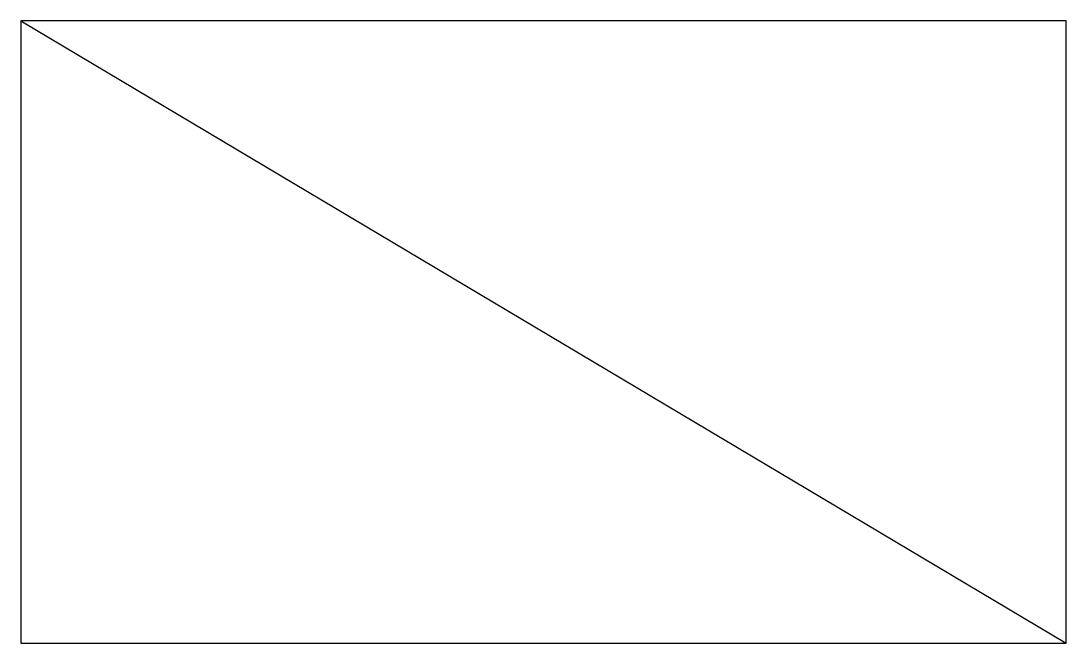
# Model space of a CAD drawing. Header units: millimetres. Extents: x 750698.9 to 750743.6, y 4169454.8 to 4169481.4.
# Drawn here: x 750732.44 to 750743.61, y 4169454.76 to 4169461.41 of the extents above; entities outside this region: 1.
import ezdxf

# ---------------------------------------------------------------- set-up
doc = ezdxf.new("R2010")
doc.units = ezdxf.units.MM
for name, color, linetype, lineweight in [('DESEN', 4, 'Continuous', 30), ('geofence', 1, 'Continuous', 30), ('INIT_COORD', 5, 'Continuous', 0)]:
    doc.layers.add(name, color=color, linetype=linetype, lineweight=lineweight)

msp = doc.modelspace()

# ---------------------------------------------------------------- linework, layer by layer
at = {"layer": 'DESEN'}
for p, q in [((750732.435, 4169461.411, 822.208), (750732.435, 4169454.756, 822.208)), ((750743.615, 4169461.411, 822.208), (750732.435, 4169461.411, 822.208)), ((750743.615, 4169454.756, 822.208), (750743.615, 4169461.411, 822.208)), ((750732.435, 4169454.756, 822.208), (750743.615, 4169454.756, 822.208))]:
    msp.add_line(p, q, dxfattribs=at)
at = {"layer": 'geofence'}
msp.add_line((750732.435, 4169461.411, 822.208), (750743.615, 4169454.756, 822.208), dxfattribs=at)
at = {"layer": 'INIT_COORD'}
msp.add_point((750698.897, 4169481.377, 822.208), dxfattribs=at)

doc.saveas('drawing.dxf')
